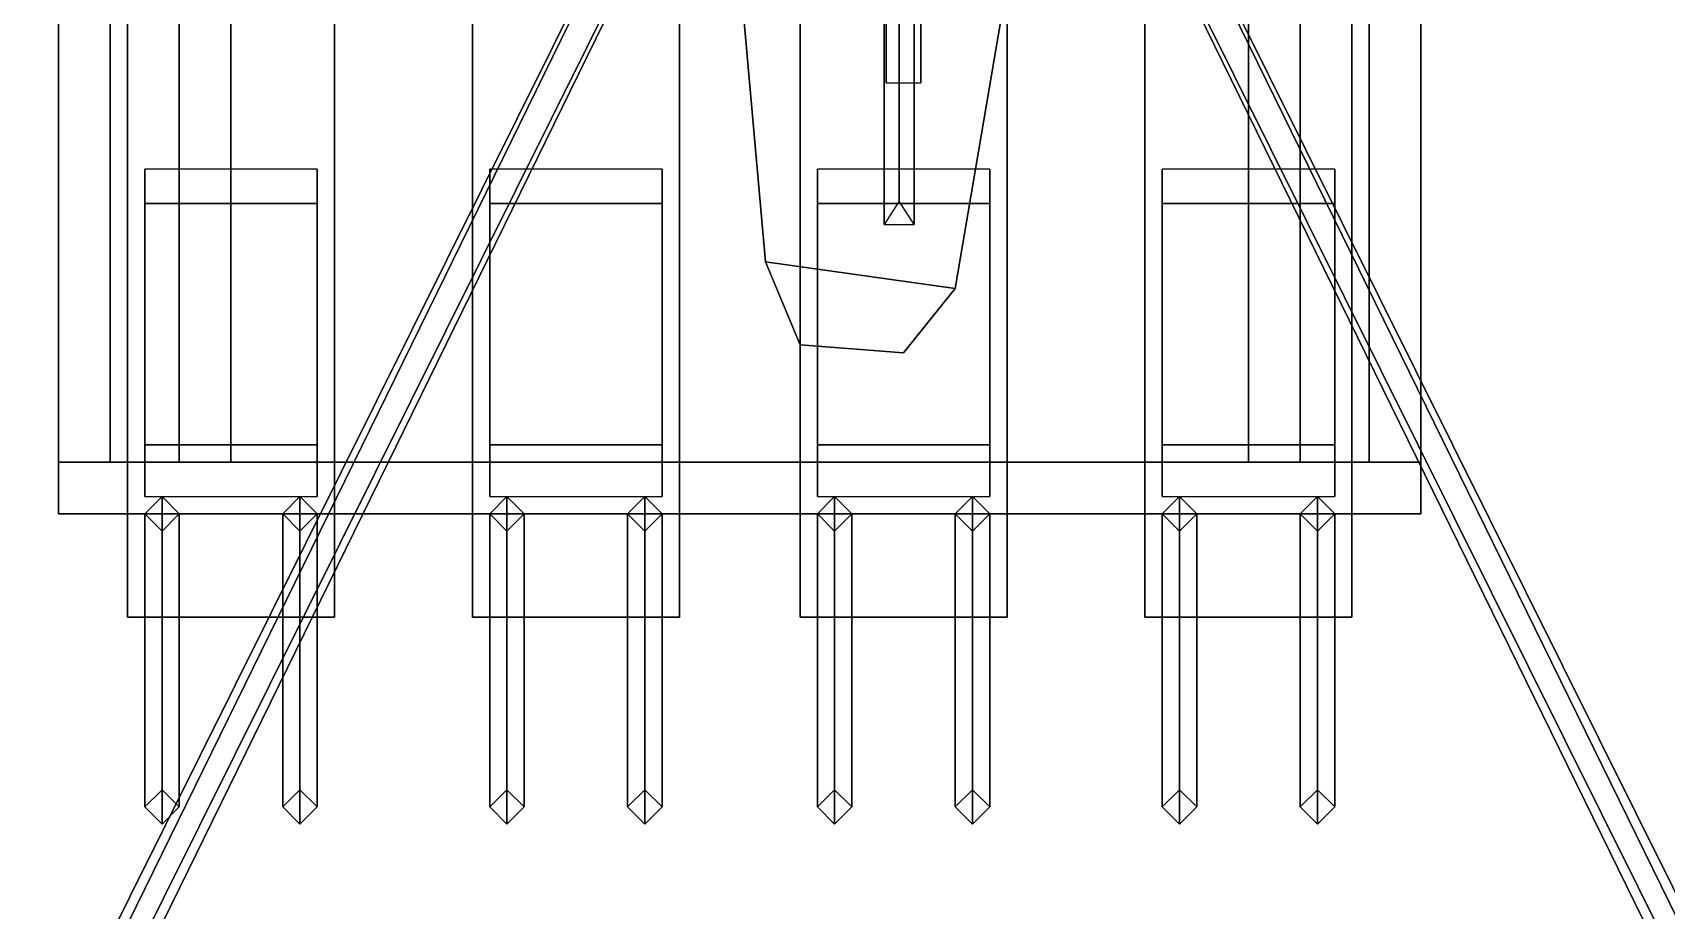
# Model space of a CAD drawing. Header units: millimetres. Extents: x -1.4 to 1.4, y -5.1 to 19.
# Drawn here: x -0.505 to 0.442, y -0.9 to -0.391 of the extents above; entities that cross this region are included whole.
import ezdxf

# ---------------------------------------------------------------- set-up
doc = ezdxf.new("R2010")
doc.units = ezdxf.units.MM
doc.layers.add('mg', color=1, linetype='Continuous')
doc.layers.add('sleeve', color=5, linetype='Continuous')

msp = doc.modelspace()

# ---------------------------------------------------------------- linework, layer by layer
for points in [[(1.42, 4.6, 0.99), (1.42, -4.6, 0.99), (-1.42, -4.6, 0.99), (-1.42, 4.6, 0.99)], [(1.36, 4.54, 1.24), (-1.36, 4.54, 1.24), (-1.36, -4.54, 1.24), (1.36, -4.54, 1.24)], [(-0.02, -0.03, 0.46), (-0.02, -0.03, 0.43), (-1, -2.03, 0.9), (-1, -2, 0.92)], [(-1, -2.03, 0.9), (-0.02, -0.03, 0.43), (0, -0.03, 0.43), (-0.98, -2.03, 0.9)], [(-0.98, -2, 0.92), (0, -0.03, 0.46), (-0.02, -0.03, 0.46), (-1, -2, 0.92)], [(-0.98, -2.03, 0.9), (0, -0.03, 0.43), (0, -0.03, 0.46), (-0.98, -2, 0.92)], [(1, -2, 0.92), (0.02, -0.03, 0.46), (0, -0.03, 0.46), (0.98, -2, 0.92)], [(0, -0.03, 0.46), (0, -0.03, 0.43), (0.98, -2.03, 0.9), (0.98, -2, 0.92)], [(0.98, -2.03, 0.9), (0, -0.03, 0.43), (0.02, -0.03, 0.43), (1, -2.03, 0.9)], [(1, -2.03, 0.9), (0.02, -0.03, 0.43), (0.02, -0.03, 0.46), (1, -2, 0.92)], [(-0.01, -0.04, 1.74), (-0.01, -0.04, 1.27), (-0.01, -0.42, 1.27), (-0.01, -0.2, 1.74)], [(0.01, -0.42, 1.27), (0.01, -0.04, 1.27), (0.01, -0.04, 1.74), (0.01, -0.2, 1.74)], [(-0.08, -0.52373, 1.24), (-0.12, -0.07366, 1.24), (0.11, -0.06892, 1.24), (0.03, -0.53935, 1.24)], [(0.11, -0.06892, 1.27), (-0.12, -0.07366, 1.27), (-0.08, -0.52373, 1.27), (0.03, -0.53935, 1.27)], [(-0.08, -0.52373, 1.27), (-0.12, -0.07366, 1.27), (-0.12, -0.07366, 1.24), (-0.08, -0.52373, 1.24)], [(0.03, -0.53935, 1.24), (0.11, -0.06892, 1.24), (0.11, -0.06892, 1.27), (0.03, -0.53935, 1.27)], [(-0.00249, -0.48852, 1.25931), (-0.01115, -0.50212, 1.26565), (-0.01115, -0.12176, 2.08133), (-0.00249, -0.10817, 2.07499)], [(0.00617, -0.50212, 1.26565), (-0.00249, -0.48852, 1.25931), (-0.00249, -0.10817, 2.07499), (0.00617, -0.12176, 2.08133)], [(-0.01115, -0.50212, 1.26565), (0.00617, -0.50212, 1.26565), (0.00617, -0.12176, 2.08133), (-0.01115, -0.12176, 2.08133)], [(-0.01, -0.2, 1.74), (-0.01, -0.42, 1.27), (0.01, -0.42, 1.27), (0.01, -0.2, 1.74)], [(-0.06, -0.57203, 1.27), (-0.08, -0.52373, 1.27), (-0.08, -0.52373, 1.24), (-0.06, -0.57203, 1.24)], [(-0.06, -0.57203, 1.24), (-0.08, -0.52373, 1.24), (0.03, -0.53935, 1.24), (0, -0.57667, 1.24)], [(0.03, -0.53935, 1.27), (-0.08, -0.52373, 1.27), (-0.06, -0.57203, 1.27), (0, -0.57667, 1.27)], [(0, -0.57667, 1.24), (0.03, -0.53935, 1.24), (0.03, -0.53935, 1.27), (0, -0.57667, 1.27)], [(0, -0.57667, 1.27), (-0.06, -0.57203, 1.27), (-0.06, -0.57203, 1.24), (0, -0.57667, 1.24)]]:
    msp.add_3dface(points)
at = {"layer": 'mg'}
for points in [[(-0.45, -0.27, 3), (-0.45, -0.73, 3), (-0.45, -0.73, 3.15), (-0.45, -0.27, 3.15)], [(-0.33, -0.27, 3), (-0.33, -0.73, 3), (-0.45, -0.73, 3), (-0.45, -0.27, 3)], [(-0.45, -0.27, 3.15), (-0.45, -0.73, 3.15), (-0.33, -0.73, 3.15), (-0.33, -0.27, 3.15)], [(-0.33, -0.73, 3.15), (-0.33, -0.73, 3), (-0.33, -0.27, 3), (-0.33, -0.27, 3.15)], [(-0.25, -0.27, 3), (-0.25, -0.73, 3), (-0.25, -0.73, 3.15), (-0.25, -0.27, 3.15)], [(-0.13, -0.27, 3), (-0.13, -0.73, 3), (-0.25, -0.73, 3), (-0.25, -0.27, 3)], [(-0.25, -0.27, 3.15), (-0.25, -0.73, 3.15), (-0.13, -0.73, 3.15), (-0.13, -0.27, 3.15)], [(-0.13, -0.73, 3.15), (-0.13, -0.73, 3), (-0.13, -0.27, 3), (-0.13, -0.27, 3.15)], [(-0.06, -0.27, 3), (-0.06, -0.73, 3), (-0.06, -0.73, 3.15), (-0.06, -0.27, 3.15)], [(0.06, -0.27, 3), (0.06, -0.73, 3), (-0.06, -0.73, 3), (-0.06, -0.27, 3)], [(-0.06, -0.27, 3.15), (-0.06, -0.73, 3.15), (0.06, -0.73, 3.15), (0.06, -0.27, 3.15)], [(0.06, -0.73, 3.15), (0.06, -0.73, 3), (0.06, -0.27, 3), (0.06, -0.27, 3.15)], [(0.14, -0.27, 3), (0.14, -0.73, 3), (0.14, -0.73, 3.15), (0.14, -0.27, 3.15)], [(0.26, -0.27, 3), (0.26, -0.73, 3), (0.14, -0.73, 3), (0.14, -0.27, 3)], [(0.14, -0.27, 3.15), (0.14, -0.73, 3.15), (0.26, -0.73, 3.15), (0.26, -0.27, 3.15)], [(0.26, -0.73, 3.15), (0.26, -0.73, 3), (0.26, -0.27, 3), (0.26, -0.27, 3.15)], [(-0.34, -0.49, 3.17), (-0.34, -0.47, 3.15), (-0.44, -0.47, 3.15), (-0.44, -0.49, 3.17)], [(-0.44, -0.47, 3.15), (-0.44, -0.66, 3.15), (-0.44, -0.63, 3.17), (-0.44, -0.49, 3.17)], [(-0.34, -0.63, 3.17), (-0.34, -0.66, 3.15), (-0.34, -0.47, 3.15), (-0.34, -0.49, 3.17)], [(-0.14, -0.49, 3.17), (-0.14, -0.47, 3.15), (-0.24, -0.47, 3.15), (-0.24, -0.49, 3.17)], [(-0.24, -0.47, 3.15), (-0.24, -0.66, 3.15), (-0.24, -0.63, 3.17), (-0.24, -0.49, 3.17)], [(-0.14, -0.63, 3.17), (-0.14, -0.66, 3.15), (-0.14, -0.47, 3.15), (-0.14, -0.49, 3.17)], [(0.05, -0.49, 3.17), (0.05, -0.47, 3.15), (-0.05, -0.47, 3.15), (-0.05, -0.49, 3.17)], [(-0.05, -0.47, 3.15), (-0.05, -0.66, 3.15), (-0.05, -0.63, 3.17), (-0.05, -0.49, 3.17)], [(0.05, -0.63, 3.17), (0.05, -0.66, 3.15), (0.05, -0.47, 3.15), (0.05, -0.49, 3.17)], [(0.15, -0.47, 3.15), (0.15, -0.66, 3.15), (0.15, -0.63, 3.17), (0.15, -0.49, 3.17)], [(0.25, -0.49, 3.17), (0.25, -0.47, 3.15), (0.15, -0.47, 3.15), (0.15, -0.49, 3.17)], [(0.25, -0.63, 3.17), (0.25, -0.66, 3.15), (0.25, -0.47, 3.15), (0.25, -0.49, 3.17)], [(-0.44, -0.49, 3.17), (-0.44, -0.63, 3.17), (-0.34, -0.63, 3.17), (-0.34, -0.49, 3.17)], [(-0.24, -0.49, 3.17), (-0.24, -0.63, 3.17), (-0.14, -0.63, 3.17), (-0.14, -0.49, 3.17)], [(-0.05, -0.49, 3.17), (-0.05, -0.63, 3.17), (0.05, -0.63, 3.17), (0.05, -0.49, 3.17)], [(0.15, -0.49, 3.17), (0.15, -0.63, 3.17), (0.25, -0.63, 3.17), (0.25, -0.49, 3.17)], [(-0.44, -0.63, 3.17), (-0.44, -0.66, 3.15), (-0.34, -0.66, 3.15), (-0.34, -0.63, 3.17)], [(-0.24, -0.63, 3.17), (-0.24, -0.66, 3.15), (-0.14, -0.66, 3.15), (-0.14, -0.63, 3.17)], [(-0.05, -0.63, 3.17), (-0.05, -0.66, 3.15), (0.05, -0.66, 3.15), (0.05, -0.63, 3.17)], [(0.15, -0.63, 3.17), (0.15, -0.66, 3.15), (0.25, -0.66, 3.15), (0.25, -0.63, 3.17)], [(-0.44, -0.67, 3.16), (-0.43, -0.66, 3.15), (-0.43, -0.83, 3.15), (-0.44, -0.84, 3.16)], [(-0.42, -0.67, 3.16), (-0.43, -0.66, 3.15), (-0.44, -0.67, 3.16), (-0.43, -0.68, 3.17)], [(-0.43, -0.66, 3.15), (-0.42, -0.67, 3.16), (-0.42, -0.84, 3.16), (-0.43, -0.83, 3.15)], [(-0.36, -0.67, 3.16), (-0.35, -0.66, 3.15), (-0.35, -0.83, 3.15), (-0.36, -0.84, 3.16)], [(-0.34, -0.67, 3.16), (-0.35, -0.66, 3.15), (-0.36, -0.67, 3.16), (-0.35, -0.68, 3.17)], [(-0.35, -0.66, 3.15), (-0.34, -0.67, 3.16), (-0.34, -0.84, 3.16), (-0.35, -0.83, 3.15)], [(-0.22, -0.67, 3.16), (-0.23, -0.66, 3.15), (-0.24, -0.67, 3.16), (-0.23, -0.68, 3.17)], [(-0.24, -0.67, 3.16), (-0.23, -0.66, 3.15), (-0.23, -0.83, 3.15), (-0.24, -0.84, 3.16)], [(-0.23, -0.66, 3.15), (-0.22, -0.67, 3.16), (-0.22, -0.84, 3.16), (-0.23, -0.83, 3.15)], [(-0.14, -0.67, 3.16), (-0.15, -0.66, 3.15), (-0.16, -0.67, 3.16), (-0.15, -0.68, 3.17)], [(-0.16, -0.67, 3.16), (-0.15, -0.66, 3.15), (-0.15, -0.83, 3.15), (-0.16, -0.84, 3.16)], [(-0.15, -0.66, 3.15), (-0.14, -0.67, 3.16), (-0.14, -0.84, 3.16), (-0.15, -0.83, 3.15)], [(-0.05, -0.67, 3.16), (-0.04, -0.66, 3.15), (-0.04, -0.83, 3.15), (-0.05, -0.84, 3.16)], [(-0.03, -0.67, 3.16), (-0.04, -0.66, 3.15), (-0.05, -0.67, 3.16), (-0.04, -0.68, 3.17)], [(-0.04, -0.66, 3.15), (-0.03, -0.67, 3.16), (-0.03, -0.84, 3.16), (-0.04, -0.83, 3.15)], [(0.05, -0.67, 3.16), (0.04, -0.66, 3.15), (0.03, -0.67, 3.16), (0.04, -0.68, 3.17)], [(0.03, -0.67, 3.16), (0.04, -0.66, 3.15), (0.04, -0.83, 3.15), (0.03, -0.84, 3.16)], [(0.04, -0.66, 3.15), (0.05, -0.67, 3.16), (0.05, -0.84, 3.16), (0.04, -0.83, 3.15)], [(0.15, -0.67, 3.16), (0.16, -0.66, 3.15), (0.16, -0.83, 3.15), (0.15, -0.84, 3.16)], [(0.17, -0.67, 3.16), (0.16, -0.66, 3.15), (0.15, -0.67, 3.16), (0.16, -0.68, 3.17)], [(0.16, -0.66, 3.15), (0.17, -0.67, 3.16), (0.17, -0.84, 3.16), (0.16, -0.83, 3.15)], [(0.25, -0.67, 3.16), (0.24, -0.66, 3.15), (0.23, -0.67, 3.16), (0.24, -0.68, 3.17)], [(0.23, -0.67, 3.16), (0.24, -0.66, 3.15), (0.24, -0.83, 3.15), (0.23, -0.84, 3.16)], [(0.24, -0.66, 3.15), (0.25, -0.67, 3.16), (0.25, -0.84, 3.16), (0.24, -0.83, 3.15)], [(-0.43, -0.68, 3.17), (-0.44, -0.67, 3.16), (-0.44, -0.84, 3.16), (-0.43, -0.85, 3.17)], [(-0.42, -0.67, 3.16), (-0.43, -0.68, 3.17), (-0.43, -0.85, 3.17), (-0.42, -0.84, 3.16)], [(-0.35, -0.68, 3.17), (-0.36, -0.67, 3.16), (-0.36, -0.84, 3.16), (-0.35, -0.85, 3.17)], [(-0.34, -0.67, 3.16), (-0.35, -0.68, 3.17), (-0.35, -0.85, 3.17), (-0.34, -0.84, 3.16)], [(-0.23, -0.68, 3.17), (-0.24, -0.67, 3.16), (-0.24, -0.84, 3.16), (-0.23, -0.85, 3.17)], [(-0.22, -0.67, 3.16), (-0.23, -0.68, 3.17), (-0.23, -0.85, 3.17), (-0.22, -0.84, 3.16)], [(-0.15, -0.68, 3.17), (-0.16, -0.67, 3.16), (-0.16, -0.84, 3.16), (-0.15, -0.85, 3.17)], [(-0.14, -0.67, 3.16), (-0.15, -0.68, 3.17), (-0.15, -0.85, 3.17), (-0.14, -0.84, 3.16)], [(-0.04, -0.68, 3.17), (-0.05, -0.67, 3.16), (-0.05, -0.84, 3.16), (-0.04, -0.85, 3.17)], [(-0.03, -0.67, 3.16), (-0.04, -0.68, 3.17), (-0.04, -0.85, 3.17), (-0.03, -0.84, 3.16)], [(0.04, -0.68, 3.17), (0.03, -0.67, 3.16), (0.03, -0.84, 3.16), (0.04, -0.85, 3.17)], [(0.05, -0.67, 3.16), (0.04, -0.68, 3.17), (0.04, -0.85, 3.17), (0.05, -0.84, 3.16)], [(0.16, -0.68, 3.17), (0.15, -0.67, 3.16), (0.15, -0.84, 3.16), (0.16, -0.85, 3.17)], [(0.17, -0.67, 3.16), (0.16, -0.68, 3.17), (0.16, -0.85, 3.17), (0.17, -0.84, 3.16)], [(0.24, -0.68, 3.17), (0.23, -0.67, 3.16), (0.23, -0.84, 3.16), (0.24, -0.85, 3.17)], [(0.25, -0.67, 3.16), (0.24, -0.68, 3.17), (0.24, -0.85, 3.17), (0.25, -0.84, 3.16)], [(-0.45, -0.73, 3.15), (-0.45, -0.73, 3), (-0.33, -0.73, 3), (-0.33, -0.73, 3.15)], [(-0.25, -0.73, 3.15), (-0.25, -0.73, 3), (-0.13, -0.73, 3), (-0.13, -0.73, 3.15)], [(-0.06, -0.73, 3.15), (-0.06, -0.73, 3), (0.06, -0.73, 3), (0.06, -0.73, 3.15)], [(0.14, -0.73, 3.15), (0.14, -0.73, 3), (0.26, -0.73, 3), (0.26, -0.73, 3.15)], [(-0.44, -0.84, 3.16), (-0.43, -0.83, 3.15), (-0.43, -0.83, 2.99), (-0.44, -0.84, 2.99)], [(-0.43, -0.85, 2.99), (-0.44, -0.84, 2.99), (-0.43, -0.83, 2.99), (-0.42, -0.84, 2.99)], [(-0.43, -0.83, 3.15), (-0.42, -0.84, 3.16), (-0.42, -0.84, 2.99), (-0.43, -0.83, 2.99)], [(-0.36, -0.84, 3.16), (-0.35, -0.83, 3.15), (-0.35, -0.83, 2.99), (-0.36, -0.84, 2.99)], [(-0.35, -0.85, 2.99), (-0.36, -0.84, 2.99), (-0.35, -0.83, 2.99), (-0.34, -0.84, 2.99)], [(-0.35, -0.83, 3.15), (-0.34, -0.84, 3.16), (-0.34, -0.84, 2.99), (-0.35, -0.83, 2.99)], [(-0.24, -0.84, 3.16), (-0.23, -0.83, 3.15), (-0.23, -0.83, 2.99), (-0.24, -0.84, 2.99)], [(-0.23, -0.85, 2.99), (-0.24, -0.84, 2.99), (-0.23, -0.83, 2.99), (-0.22, -0.84, 2.99)], [(-0.23, -0.83, 3.15), (-0.22, -0.84, 3.16), (-0.22, -0.84, 2.99), (-0.23, -0.83, 2.99)], [(-0.16, -0.84, 3.16), (-0.15, -0.83, 3.15), (-0.15, -0.83, 2.99), (-0.16, -0.84, 2.99)], [(-0.15, -0.85, 2.99), (-0.16, -0.84, 2.99), (-0.15, -0.83, 2.99), (-0.14, -0.84, 2.99)], [(-0.15, -0.83, 3.15), (-0.14, -0.84, 3.16), (-0.14, -0.84, 2.99), (-0.15, -0.83, 2.99)], [(-0.05, -0.84, 3.16), (-0.04, -0.83, 3.15), (-0.04, -0.83, 2.99), (-0.05, -0.84, 2.99)], [(-0.04, -0.85, 2.99), (-0.05, -0.84, 2.99), (-0.04, -0.83, 2.99), (-0.03, -0.84, 2.99)], [(-0.04, -0.83, 3.15), (-0.03, -0.84, 3.16), (-0.03, -0.84, 2.99), (-0.04, -0.83, 2.99)], [(0.03, -0.84, 3.16), (0.04, -0.83, 3.15), (0.04, -0.83, 2.99), (0.03, -0.84, 2.99)], [(0.04, -0.85, 2.99), (0.03, -0.84, 2.99), (0.04, -0.83, 2.99), (0.05, -0.84, 2.99)], [(0.04, -0.83, 3.15), (0.05, -0.84, 3.16), (0.05, -0.84, 2.99), (0.04, -0.83, 2.99)], [(0.15, -0.84, 3.16), (0.16, -0.83, 3.15), (0.16, -0.83, 2.99), (0.15, -0.84, 2.99)], [(0.16, -0.85, 2.99), (0.15, -0.84, 2.99), (0.16, -0.83, 2.99), (0.17, -0.84, 2.99)], [(0.16, -0.83, 3.15), (0.17, -0.84, 3.16), (0.17, -0.84, 2.99), (0.16, -0.83, 2.99)], [(0.23, -0.84, 3.16), (0.24, -0.83, 3.15), (0.24, -0.83, 2.99), (0.23, -0.84, 2.99)], [(0.24, -0.85, 2.99), (0.23, -0.84, 2.99), (0.24, -0.83, 2.99), (0.25, -0.84, 2.99)], [(0.24, -0.83, 3.15), (0.25, -0.84, 3.16), (0.25, -0.84, 2.99), (0.24, -0.83, 2.99)], [(-0.43, -0.85, 3.17), (-0.44, -0.84, 3.16), (-0.44, -0.84, 2.99), (-0.43, -0.85, 2.99)], [(-0.42, -0.84, 3.16), (-0.43, -0.85, 3.17), (-0.43, -0.85, 2.99), (-0.42, -0.84, 2.99)], [(-0.35, -0.85, 3.17), (-0.36, -0.84, 3.16), (-0.36, -0.84, 2.99), (-0.35, -0.85, 2.99)], [(-0.34, -0.84, 3.16), (-0.35, -0.85, 3.17), (-0.35, -0.85, 2.99), (-0.34, -0.84, 2.99)], [(-0.23, -0.85, 3.17), (-0.24, -0.84, 3.16), (-0.24, -0.84, 2.99), (-0.23, -0.85, 2.99)], [(-0.22, -0.84, 3.16), (-0.23, -0.85, 3.17), (-0.23, -0.85, 2.99), (-0.22, -0.84, 2.99)], [(-0.15, -0.85, 3.17), (-0.16, -0.84, 3.16), (-0.16, -0.84, 2.99), (-0.15, -0.85, 2.99)], [(-0.14, -0.84, 3.16), (-0.15, -0.85, 3.17), (-0.15, -0.85, 2.99), (-0.14, -0.84, 2.99)], [(-0.04, -0.85, 3.17), (-0.05, -0.84, 3.16), (-0.05, -0.84, 2.99), (-0.04, -0.85, 2.99)], [(-0.03, -0.84, 3.16), (-0.04, -0.85, 3.17), (-0.04, -0.85, 2.99), (-0.03, -0.84, 2.99)], [(0.04, -0.85, 3.17), (0.03, -0.84, 3.16), (0.03, -0.84, 2.99), (0.04, -0.85, 2.99)], [(0.05, -0.84, 3.16), (0.04, -0.85, 3.17), (0.04, -0.85, 2.99), (0.05, -0.84, 2.99)], [(0.16, -0.85, 3.17), (0.15, -0.84, 3.16), (0.15, -0.84, 2.99), (0.16, -0.85, 2.99)], [(0.17, -0.84, 3.16), (0.16, -0.85, 3.17), (0.16, -0.85, 2.99), (0.17, -0.84, 2.99)], [(0.24, -0.85, 3.17), (0.23, -0.84, 3.16), (0.23, -0.84, 2.99), (0.24, -0.85, 2.99)], [(0.25, -0.84, 3.16), (0.24, -0.85, 3.17), (0.24, -0.85, 2.99), (0.25, -0.84, 2.99)]]:
    msp.add_3dface(points, dxfattribs=at)
at = {"layer": 'sleeve'}
for points in [[(-0.39, 0.14, 2.97), (-0.39, -0.64, 2.97), (-0.42, -0.64, 2.97), (-0.42, 0.14, 2.97)], [(-0.42, 0.14, 2.97), (-0.42, -0.64, 2.97), (-0.42, -0.64, 3), (-0.42, 0.11, 3)], [(-0.39, -0.64, 3), (-0.39, -0.64, 2.97), (-0.39, 0.14, 2.97), (-0.39, 0.11, 3)], [(0.2, 0.14, 2.97), (0.2, -0.64, 2.97), (0.2, -0.64, 3), (0.2, 0.11, 3)], [(0.23, 0.14, 2.97), (0.23, -0.64, 2.97), (0.2, -0.64, 2.97), (0.2, 0.14, 2.97)], [(0.23, -0.64, 3), (0.23, -0.64, 2.97), (0.23, 0.14, 2.97), (0.23, 0.11, 3)], [(-0.42, 0.11, 3), (-0.42, -0.64, 3), (-0.39, -0.64, 3), (-0.39, 0.11, 3)], [(0.2, 0.11, 3), (0.2, -0.64, 3), (0.23, -0.64, 3), (0.23, 0.11, 3)], [(-0.46, 0.03, 2.83), (-0.46, -0.64, 2.97), (-0.49, -0.64, 2.97), (-0.49, 0.03, 2.83)], [(-0.49, 0.03, 2.86), (-0.49, -0.64, 3), (-0.46, -0.64, 3), (-0.46, 0.03, 2.86)], [(-0.49, 0.03, 2.83), (-0.49, -0.64, 2.97), (-0.49, -0.64, 3), (-0.49, 0.03, 2.86)], [(-0.46, -0.64, 3), (-0.46, -0.64, 2.97), (-0.46, 0.03, 2.83), (-0.46, 0.03, 2.86)], [(0.3, 0.03, 2.83), (0.3, -0.64, 2.97), (0.27, -0.64, 2.97), (0.27, 0.03, 2.83)], [(0.27, 0.03, 2.86), (0.27, -0.64, 3), (0.3, -0.64, 3), (0.3, 0.03, 2.86)], [(0.27, 0.03, 2.83), (0.27, -0.64, 2.97), (0.27, -0.64, 3), (0.27, 0.03, 2.86)], [(0.3, -0.64, 3), (0.3, -0.64, 2.97), (0.3, 0.03, 2.83), (0.3, 0.03, 2.86)], [(-0.49, -0.64, 2.97), (0.3, -0.64, 2.97), (0.3, -0.67, 2.97), (-0.49, -0.67, 2.97)], [(-0.49, -0.64, 3), (-0.49, -0.64, 2.97), (-0.49, -0.67, 2.97), (-0.49, -0.67, 3)], [(-0.49, -0.67, 3), (0.3, -0.67, 3), (0.3, -0.64, 3), (-0.49, -0.64, 3)], [(0.3, -0.64, 3), (0.3, -0.64, 2.97), (-0.49, -0.64, 2.97), (-0.49, -0.64, 3)], [(0.3, -0.67, 3), (0.3, -0.67, 2.97), (0.3, -0.64, 2.97), (0.3, -0.64, 3)], [(-0.49, -0.67, 2.97), (0.3, -0.67, 2.97), (0.3, -0.67, 3), (-0.49, -0.67, 3)]]:
    msp.add_3dface(points, dxfattribs=at)

doc.saveas('drawing.dxf')
